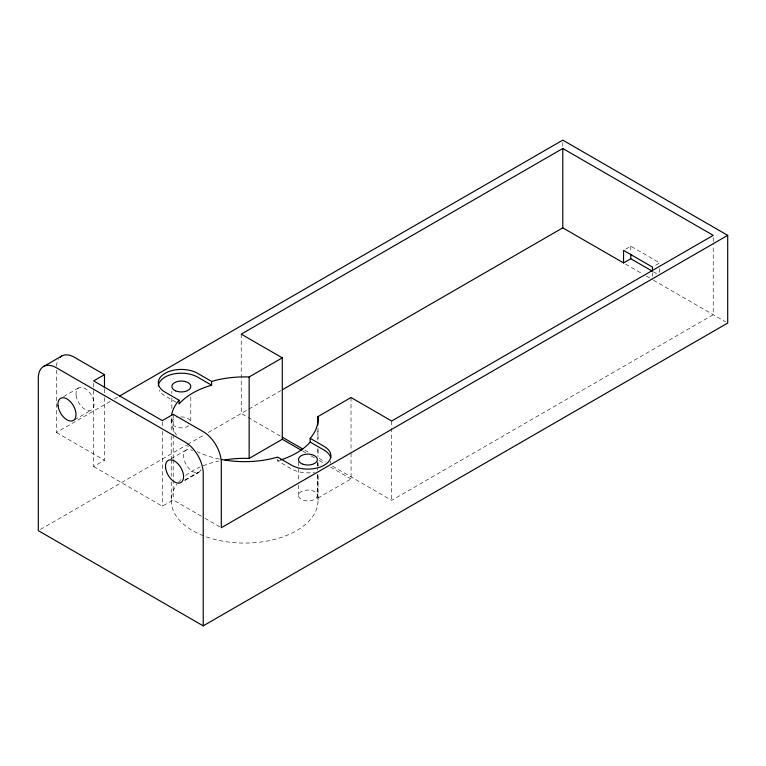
<?xml version="1.0" encoding="UTF-8"?>
<svg xmlns="http://www.w3.org/2000/svg" width="766" height="766" viewBox="0 0 766 766"><rect width="100%" height="100%" fill="white"/><g stroke="black" fill="none" stroke-linecap="round" stroke-linejoin="round"><path stroke-width="0.57" stroke-dasharray="3.83 2.87" d="M318.005 500.093L318.014 474.384M318.014 466.207L318.014 462.702M185.018 480.186L198.27 472.469L184.549 480.378M63.597 396.568L78.668 387.874M74.379 419.873L91.46 410.021M56.387 370.122L56.387 432.503L110.237 401.413M114.373 399.019L118.519 396.625M93.634 390.44L93.634 466.542L104.482 460.27L104.482 397.248M40.378 529.45L186.521 445.065M187.555 444.471L204.139 434.897M208.285 432.503L280.844 390.612M171.163 458.671L186.234 449.977M93.634 466.542L162.354 506.211L173.202 499.949L203.909 517.672M625.611 249.189L630.782 246.202L659.717 262.91L653.513 266.491M206.36 536.87A73.402 42.379 0 0 0 282.491 537.004A73.402 42.379 0 0 0 317.871 498.092L351.077 478.922L351.039 451.988M332.568 466.197L391.685 500.351L713.232 314.702L713.232 246.01M184.683 480.32L199.026 472.124M180.709 416.963L181.322 416.943A9.46 5.467 0 0 1 190.705 423.119M653.513 271.873L656.615 273.663M625.65 264.146L642.147 273.663M646.265 276.047L652.45 279.619M653.484 280.212L725.641 321.864M280.241 436.007L241.242 413.496L241.223 334.139M304.868 450.216L309.991 453.175M319.231 458.499L325.387 462.051M302.819 451.117L305.902 452.888M311.034 455.847L315.142 458.212M319.25 460.577L324.382 463.535M330.539 467.088L351.077 478.922M176.056 402.236L165.044 395.888A23.018 13.29 0 0 1 160.649 392.326M277.627 458.997L277.627 460.883L291.635 468.964A23.018 13.29 0 0 0 314.481 472.306M56.387 432.503L104.482 460.27M204.934 518.266L221.307 527.717M351.02 397.516L351.039 450.801M318.005 428.089L318.005 441.245M318.014 449.623L318.014 456.804M171.22 419.519L171.22 431.335M171.22 436.065L171.23 458.518M713.232 237.728L713.232 244.833M659.717 268.607L659.717 273.175M652.479 272.782L652.479 276.21M630.782 246.202L630.782 251.909M562.78 142.505L562.78 147.254M391.685 421.003L391.685 426.921M391.685 428.108L391.685 500.351M317.871 430.818L317.871 440.259M317.871 448.522L317.871 455.598M317.871 463.861L317.871 466.216M317.871 474.48L317.871 498.092M317.373 461.888L317.373 469.979M317.373 474.604L317.373 495.487A9.46 5.467 0 0 1 303.183 500.217A9.46 5.467 0 0 1 303.183 490.757A9.46 5.467 0 0 1 317.373 495.487M298.443 461.888L298.443 480.406M298.443 485.05L298.443 495.487M190.782 396.893L190.782 422.401M173.202 414.329L173.202 433.355M173.202 434.552L173.202 458.327M173.202 459.514L173.202 478.539M173.202 479.736L173.202 499.949M171.862 391.11L171.862 393.427M171.862 398.052L171.862 408.479M171.862 417.767L171.862 422.401M171.23 459.696L171.23 476.222M171.23 482.13L171.23 499.834M162.354 421.788L162.354 426.547M162.354 431.296L162.354 506.211M104.482 388.927L104.482 396.06M93.634 383.306L93.634 389.243M188.829 425.733A9.46 5.467 0 0 1 175.567 426.739A9.46 5.467 0 0 1 173.815 419.079L175.567 418.073A9.46 5.467 0 0 1 176.592 417.671M203.43 535.788A73.402 42.379 0 0 1 177.013 484.208M178.44 482.379A73.402 42.379 0 0 1 181.743 478.846M185.611 475.504A73.402 42.379 0 0 1 200.232 466.954M203.057 465.776A73.402 42.379 0 0 1 218.425 461.122M219.287 459.045A73.402 42.379 0 0 1 197.398 451.72M188.417 446.53A73.402 42.379 0 0 1 186.961 445.496M176.563 435.145A73.402 42.379 0 0 1 171.278 417.518M330.749 461.218A23.018 13.29 0 0 1 329.974 463.363M159.883 391.321A23.018 13.29 0 0 1 159.261 390.277M279.6 460.28A73.402 42.379 0 0 1 277.627 460.883M201.161 469.424A12.783 7.382 60 0 1 190.619 470.065A12.783 7.382 60 0 1 183.649 454.688A12.783 7.382 60 0 1 192.63 450.609M56.435 366.167A25.575 14.765 60 0 1 58.35 359.426M76.121 395.333A12.783 7.382 60 0 0 90.704 410.365A12.783 7.382 60 0 0 88.368 391.129A12.783 7.382 60 0 0 76.121 395.333"/><path stroke-width="1.15" d="M225.041 459.868A73.402 42.379 0 0 1 249.151 458.413L282.29 439.282L282.29 357.846L241.223 334.139L562.78 148.489L713.232 235.354L391.685 421.003L351.02 397.516L317.871 416.647A73.402 42.379 0 0 1 310.173 438.324L310.173 442.087A73.402 42.379 0 0 1 280.576 459.973M43.595 366.502L61.682 356.066M104.482 387.74L104.482 374.66L93.634 380.922L162.354 420.601L173.202 414.329L203.22 431.66A25.575 14.765 60 0 1 221.307 462.99L221.307 527.717L727.7 235.354L727.7 323.06L203.22 625.86L38.3 530.647L38.3 378.213A25.575 14.765 60 0 1 56.387 367.766L185.142 442.106A25.575 14.765 60 0 1 203.22 473.426L203.22 625.86M119.553 396.032L562.78 140.14L727.7 235.354M211.608 381.42L211.608 385.183A73.402 42.379 0 0 0 179.062 403.969L179.062 400.216L165.044 392.125A23.018 13.29 0 0 1 165.044 373.329A23.018 13.29 0 0 1 197.599 373.329L211.608 381.42A73.402 42.379 0 0 1 249.151 376.977L282.29 357.846M282.597 389.616L562.79 227.847L623.543 262.93L630.782 258.745L652.479 271.279M310.173 438.324L324.181 446.415A23.018 13.29 0 0 1 324.181 465.211A23.018 13.29 0 0 1 291.635 465.211L277.627 457.12A73.402 42.379 0 0 1 221.47 459.485M211.608 385.183L197.599 377.092A23.018 13.29 0 0 0 172.953 374.105A23.018 13.29 0 0 0 158.323 385.94M310.173 442.087L324.181 450.178A23.018 13.29 0 0 1 330.749 457.924M282.29 437.195L302.809 449.029M282.29 439.282L301.794 450.523M104.482 374.66L74.465 357.329A25.575 14.765 60 0 0 59.834 357.492M562.78 148.489L562.79 227.847M652.479 270.503L652.479 267.085L623.543 250.377L623.543 262.93M630.782 254.188L630.782 258.745M317.871 416.647L317.871 424.91M249.151 376.977L249.151 458.413M171.507 415.526A73.402 42.379 0 0 1 179.062 400.216M58.034 405.779A12.783 7.382 60 0 0 72.617 420.802A12.783 7.382 60 0 0 70.281 401.575A12.783 7.382 60 0 0 58.034 405.779M175.567 390.823A9.46 5.467 0 0 0 190.705 387.203A9.46 5.467 0 0 0 177.702 381.439A9.46 5.467 0 0 0 175.567 390.823M303.183 464.301A9.46 5.467 0 0 0 317.373 459.571A9.46 5.467 0 0 0 303.183 454.841A9.46 5.467 0 0 0 303.183 464.301M165.609 467.882A12.783 7.382 60 0 0 180.182 482.906A12.783 7.382 60 0 0 177.846 463.679A12.783 7.382 60 0 0 165.609 467.882"/></g></svg>
